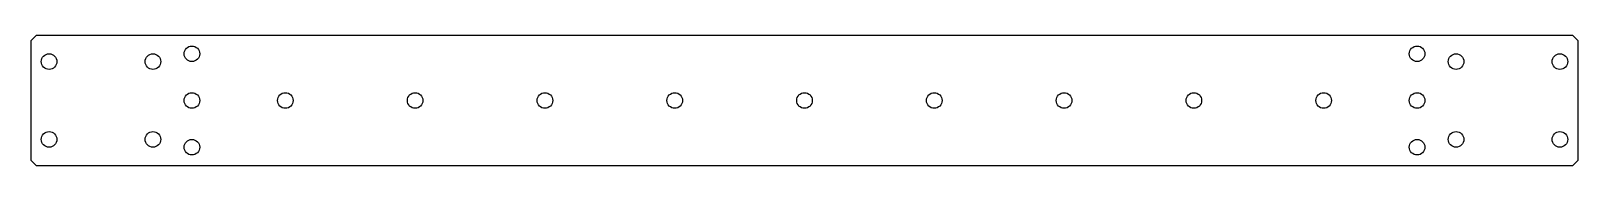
# Model space of a CAD drawing. Header units: millimetres. Extents: x -149 to 149, y -12 to 12.
import ezdxf

# ---------------------------------------------------------------- set-up
doc = ezdxf.new("R2010")
doc.units = ezdxf.units.MM

msp = doc.modelspace()

# ---------------------------------------------------------------- linework, layer by layer
at = {"color": 7, "linetype": 'Continuous', "lineweight": 25}
for p, q in [((-148, 12.5), (-149, 11.5)), ((148, 12.5), (-148, 12.5)), ((149, 11.5), (148, 12.5)), ((-149, 11.5), (-149, -11.5)), ((149, -11.5), (149, 11.5)), ((-149, -11.5), (-148, -12.5)), ((148, -12.5), (149, -11.5)), ((-148, -12.5), (148, -12.5))]:
    msp.add_line(p, q, dxfattribs=at)
for centre in [(-145.5, 7.5), (-125.5, 7.5), (-118, 9), (118, 9), (125.5, 7.5), (145.5, 7.5), (-118, 0), (-100, 0), (-75, 0), (-50, 0), (-25, 0), (0, 0), (25, 0), (50, 0), (75, 0), (100, 0), (118, 0), (-145.5, -7.5), (-125.5, -7.5), (-118, -9), (118, -9), (125.5, -7.5), (145.5, -7.5)]:
    msp.add_circle(centre, 1.5, dxfattribs=at)

doc.saveas('drawing.dxf')
